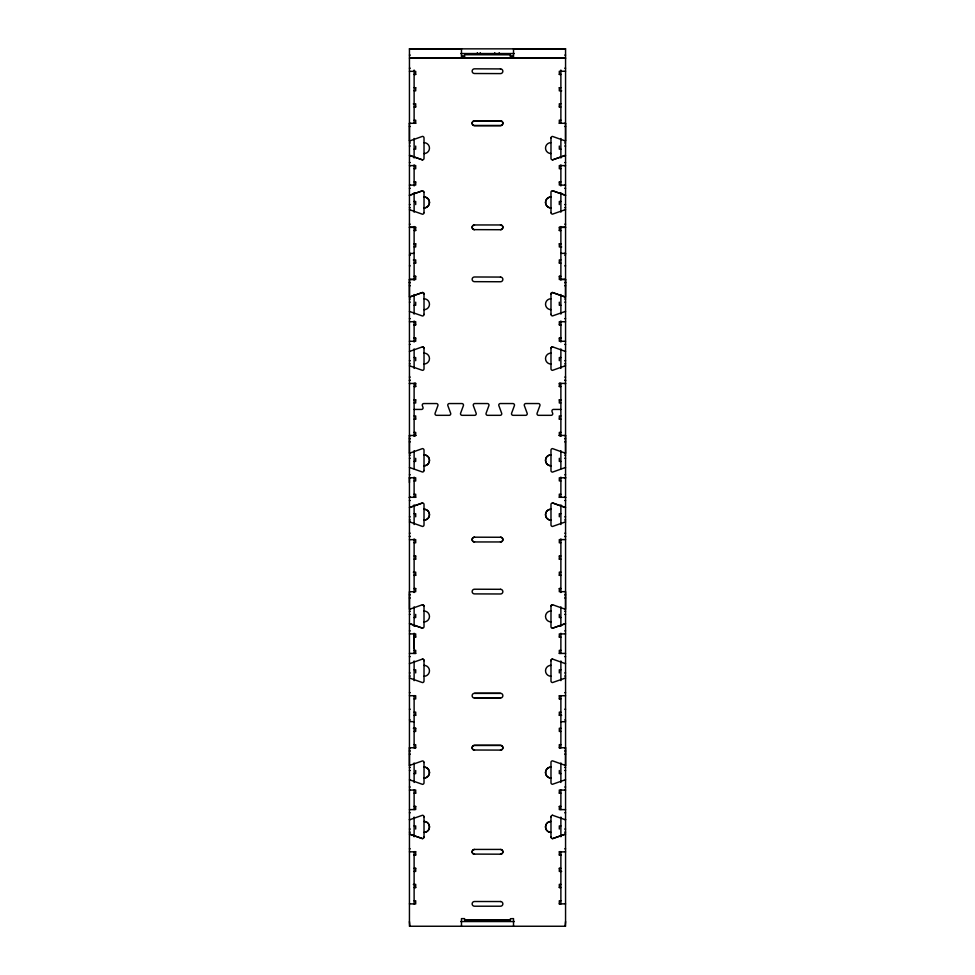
<?xml version="1.0" encoding="UTF-8"?>
<svg xmlns="http://www.w3.org/2000/svg" width="975" height="975" viewBox="0 0 975 975"><rect width="100%" height="100%" fill="white"/><g stroke="black" fill="none" stroke-linecap="round" stroke-linejoin="round"><path stroke-width="1.46" d="M409.439 809.64L415.691 809.53L415.691 806.41L414.119 806.41M424.015 762.487A1.56 1.56 0 0 0 422.455 760.927L409.89 765.314A1.56 1.56 0 0 1 409.439 765.387L409.439 747.752L415.691 747.752M409.439 653.421L415.691 653.421M409.439 633.908L415.691 633.908L415.691 637.114L414.119 637.114L415.691 637.028M409.439 482.662L409.439 477.787L410.609 477.787M409.439 435.447L409.439 453.156A1.56 1.56 0 0 0 409.89 453.082L422.455 448.61A1.56 1.56 0 0 1 424.015 450.255L424.015 470.547M409.439 297.034L409.439 279.411L414.119 279.337M414.119 648.533L414.119 633.982M565.561 779.793A1.56 1.56 0 0 0 565.11 779.854L552.545 784.266A1.56 1.56 0 0 1 550.985 782.693L550.985 762.401A1.56 1.56 0 0 1 552.545 760.841L565.11 765.314A1.56 1.56 0 0 0 565.561 765.387L565.561 747.752L559.309 747.752M410.024 253.914L409.439 255.182L410.219 255.182M409.439 155.415A1.56 1.56 0 0 1 409.89 155.476L422.455 159.876A1.56 1.56 0 0 0 424.015 158.316L424.015 137.938A1.56 1.56 0 0 0 422.455 136.378L409.89 140.851A1.56 1.56 0 0 1 409.439 140.924L409.439 123.289L415.691 123.289M424.015 192.368A1.56 1.56 0 0 0 422.455 190.808L409.89 195.122A1.56 1.56 0 0 1 409.439 195.268M422.455 190.808L409.89 195.207A1.56 1.56 0 0 1 409.439 195.183M550.985 137.938L550.985 158.316A1.56 1.56 0 0 0 552.545 159.876L565.11 155.464M552.545 159.876L565.11 155.476A1.56 1.56 0 0 1 565.561 155.415M409.439 296.948A1.56 1.56 0 0 0 409.89 296.887L422.455 292.488A1.56 1.56 0 0 1 424.015 294.048L424.015 314.425M409.89 296.961L422.455 292.573A1.56 1.56 0 0 1 424.015 294.133M409.439 365.869A1.56 1.56 0 0 1 409.89 365.942L422.455 370.342A1.56 1.56 0 0 0 424.015 368.769L424.015 348.404A1.56 1.56 0 0 0 422.455 346.844L409.89 351.317A1.56 1.56 0 0 1 409.439 351.39M422.455 503.039L409.89 507.439A1.56 1.56 0 0 1 409.439 507.5A1.56 1.56 0 0 0 409.89 507.353L422.455 502.954A1.56 1.56 0 0 1 424.015 504.514L424.015 524.891A1.56 1.56 0 0 1 422.455 526.451L409.89 521.978M559.309 435.447L565.561 435.447L565.561 453.156A1.56 1.56 0 0 1 565.11 453.082L552.545 448.61A1.56 1.56 0 0 0 550.985 450.17L550.985 470.547A1.56 1.56 0 0 0 552.545 472.107L565.11 467.622A1.56 1.56 0 0 1 565.561 467.647M552.545 502.954L565.11 507.439A1.56 1.56 0 0 0 565.561 507.5A1.56 1.56 0 0 1 565.11 507.353L552.545 502.954A1.56 1.56 0 0 0 550.985 504.514L550.985 524.891A1.56 1.56 0 0 0 552.545 526.451L565.11 522.039A1.56 1.56 0 0 1 565.561 521.991M409.89 609.18L422.455 604.719A1.56 1.56 0 0 1 424.015 606.292L424.015 626.657A1.56 1.56 0 0 1 422.455 628.144L409.89 623.756A1.56 1.56 0 0 0 409.439 623.683M409.439 663.622A1.56 1.56 0 0 0 409.89 663.548L422.455 659.076A1.56 1.56 0 0 1 424.015 660.636L424.015 681.013A1.56 1.56 0 0 1 422.455 682.573L409.89 678.173A1.56 1.56 0 0 0 409.439 678.112M565.11 623.744L552.545 628.193L565.11 623.744A1.56 1.56 0 0 1 565.561 623.683M409.439 819.731A1.56 1.56 0 0 0 409.89 819.67L422.455 815.271A1.56 1.56 0 0 1 424.015 816.831M550.985 837.037A1.56 1.56 0 0 0 552.545 838.598L565.11 834.21A1.56 1.56 0 0 1 565.561 834.137M552.545 838.683L565.11 834.271M414.119 721.719L410.024 721.573M410.378 497.299L409.439 497.299L415.691 497.299M409.439 48.86L565.561 48.86M460.639 53.54L514.361 53.54M510.4 54.819L464.6 54.734L464.6 56.379L461.48 56.379L461.48 48.75L409.439 48.75L409.439 926.25L565.561 926.25L565.561 48.75L513.52 48.75L513.52 56.379L510.4 56.379L510.4 54.734M409.439 55.1L410.219 55.1M564.781 55.1L565.561 55.1M461.48 56.294L464.6 56.294M510.4 56.294L513.52 56.294M565.561 58.11L409.451 58.171L565.561 58.171M409.439 68.213L410.219 68.213M564.781 68.213L565.561 68.213M409.439 71.346L415.691 71.346L415.691 74.466L414.119 74.466M565.561 71.26L559.309 71.26L559.309 74.466L560.881 74.466M414.119 74.38L415.691 74.38M559.309 74.38L560.881 74.38M414.119 87.653L415.691 87.738M559.309 87.738L560.881 87.738M414.119 90.773L415.691 90.858L415.691 87.653M561.661 90.858L559.309 90.858L559.309 87.653M413.339 103.862L415.691 103.777L415.691 106.982L414.119 106.982L415.691 106.909M560.881 103.777L559.309 103.777L559.309 106.982L560.881 106.982L559.309 106.909M414.119 120.254L415.691 120.169L415.691 123.374M560.881 120.169L559.309 120.169L559.309 123.374M559.309 123.289L565.561 123.289L565.561 140.924A1.56 1.56 0 0 1 565.11 140.851L552.545 136.439A1.56 1.56 0 0 0 550.985 138.023M409.439 123.374L410.219 123.374M564.781 123.374L565.561 123.374M409.439 126.494L410.219 126.494M564.781 126.494L565.561 126.494M409.439 142.911L410.219 142.911M564.781 142.911L565.561 142.911M409.439 146.043L410.219 146.043M564.781 146.043L565.561 146.043M414.119 149.163L415.691 149.163L415.691 146.043M560.881 149.163L559.309 149.163L559.309 146.043M409.439 162.545L410.219 162.545M564.781 162.545L565.561 162.545M410.219 165.665L409.439 165.665L415.691 165.555L415.691 168.76L414.119 168.675M564.781 165.665L565.561 165.665L559.309 165.555L559.309 168.76L560.881 168.675M414.119 181.947L415.691 182.033M559.309 182.033L560.881 181.947M410.219 185.177L409.439 185.177L415.691 185.067L415.691 181.947M564.781 185.177L565.561 185.177L559.309 185.067L559.309 181.947M409.439 188.297L410.219 188.297M564.781 188.297L565.561 188.297M414.119 201.459L415.691 201.459L415.691 204.579M560.881 201.459L559.309 201.459L559.309 204.579M409.439 204.579L410.219 204.579M564.781 204.579L565.561 204.579M409.439 207.699L410.219 207.699M564.781 207.699L565.561 207.699M409.439 224.177L410.219 224.177M564.781 224.177L565.561 224.177M500.504 224.993L500.504 224.957A2.34 2.34 0 0 1 502.856 227.37A2.34 2.34 0 0 1 500.504 229.722L474.496 229.637A2.34 2.34 0 0 1 472.144 227.297A2.34 2.34 0 0 1 474.496 224.957L500.504 224.957A2.34 2.34 0 0 1 502.856 227.297A2.34 2.34 0 0 1 500.504 229.637M409.439 227.187L415.691 227.224M559.309 227.224L565.561 227.187M409.439 227.382L415.691 227.382L415.691 230.587M565.561 227.382L559.309 227.455L559.309 230.587M414.119 230.502L415.691 230.502M559.309 230.502L560.881 230.587M414.119 243.762L415.691 243.762L415.691 246.967L414.119 246.894M560.881 243.762L559.309 243.762L559.309 246.967L561.661 246.967M414.119 243.848L415.691 243.848M559.309 243.848L560.881 243.848M414.119 253.366L410.024 253.512M560.881 253.366L565.561 253.366M410.219 253.366L410.024 253.402M564.781 253.366L565.561 253.512M565.561 254.853L564.781 255.182M413.339 259.984L415.691 259.898L415.691 263.104M560.881 259.898L559.309 259.898L559.309 263.104M414.119 263.104L415.691 263.018M559.309 263.018L560.881 263.104M409.439 265.858L410.219 265.858M564.781 265.858L565.561 265.858M415.691 276.291L414.119 276.291L415.691 276.364L415.691 279.496L409.439 279.496M559.309 276.291L560.881 276.291L559.309 276.364L559.309 279.496L565.561 279.496M560.881 279.337L565.561 279.337L565.561 297.034A1.56 1.56 0 0 1 565.11 296.973L552.545 292.573A1.56 1.56 0 0 0 550.985 294.048L550.985 314.425M409.439 282.457L410.219 282.457M564.781 282.457L565.561 282.457M409.439 282.64L410.219 282.64M564.781 282.64L565.561 282.64M409.439 285.76L410.219 285.76M564.781 285.76L565.561 285.76M409.439 299.033L410.219 299.033M564.781 299.033L565.561 299.033M409.439 302.152L410.219 302.152M564.781 302.152L565.561 302.152M414.119 305.272L415.691 305.272L415.691 302.152M560.881 305.272L559.309 305.272L559.309 302.152M409.439 318.654L410.219 318.654M564.781 318.654L565.561 318.654M409.439 321.774L415.691 321.677L415.691 324.87L414.119 324.87M565.561 321.774L559.309 321.677L559.309 324.87L560.881 324.87M414.119 324.797L415.691 324.797M559.309 324.797L560.881 324.797M414.119 338.057L415.691 338.057L415.691 341.262L409.439 341.287M560.881 338.057L559.309 338.057L559.309 341.262L565.561 341.287M414.119 338.142L415.691 338.142M559.309 338.142L560.881 338.142M409.439 344.407L410.219 344.407M564.781 344.407L565.561 344.407M414.119 357.581L415.691 357.581L415.691 360.701M560.881 357.581L559.309 357.581L559.309 360.701M409.439 360.701L410.219 360.701M564.781 360.701L565.561 360.701M409.439 363.821L410.219 363.821M564.781 363.821L565.561 363.821M409.439 377.093L410.219 377.093M564.781 377.093L565.561 377.093M409.439 380.213L410.219 380.213M564.781 380.213L565.561 380.213M409.439 380.457L410.219 380.457M564.781 380.457L565.561 380.457M415.691 383.333L414.119 383.333L414.119 436.386M559.309 383.333L560.881 383.333L560.881 436.386M409.439 383.467L415.691 383.407L415.691 386.612M565.561 383.407L559.309 383.407L559.309 386.612M409.439 383.577L410.219 383.577M564.781 383.577L565.561 383.577M414.119 386.527L415.691 386.527M559.309 386.527L560.881 386.527M414.119 399.799L415.691 399.799L415.691 403.004L414.119 402.919M560.881 399.799L559.309 399.799L559.309 403.004L560.881 402.919M414.119 399.884L415.691 399.884M559.309 399.884L560.881 399.884M414.119 409.427L421.517 409.439A1.56 1.56 0 0 0 422.979 407.331L422.321 405.551A1.56 1.56 0 0 1 423.82 403.553L436.434 403.553A1.56 1.56 0 0 1 437.933 405.551L435.069 413.315A1.56 1.56 0 0 0 436.568 415.326L449.183 415.326A1.56 1.56 0 0 0 450.682 413.315L447.817 405.551A1.56 1.56 0 0 1 449.317 403.553L461.931 403.553A1.56 1.56 0 0 1 463.43 405.551L460.566 413.315A1.56 1.56 0 0 0 462.065 415.326L474.691 415.326A1.56 1.56 0 0 0 476.178 413.315L473.314 405.551A1.56 1.56 0 0 1 474.813 403.54L487.439 403.553A1.56 1.56 0 0 1 488.926 405.551L486.074 413.315A1.56 1.56 0 0 0 487.561 415.326L500.187 415.326A1.56 1.56 0 0 0 501.686 413.315L498.822 405.551A1.56 1.56 0 0 1 500.309 403.54L512.935 403.553A1.56 1.56 0 0 1 514.434 405.551L511.57 413.315A1.56 1.56 0 0 0 513.069 415.326L525.683 415.326A1.56 1.56 0 0 0 527.183 413.315L524.318 405.551A1.56 1.56 0 0 1 525.817 403.54L538.432 403.553A1.56 1.56 0 0 1 539.931 405.551L537.067 413.315A1.56 1.56 0 0 0 538.566 415.326L551.18 415.326A1.56 1.56 0 0 0 552.679 413.315L552.021 411.523A1.56 1.56 0 0 1 553.483 409.427L560.881 409.427M414.119 415.947L415.691 415.947L415.691 419.14L414.119 419.14L415.691 419.067M560.881 415.947L559.309 415.947L559.309 419.14L560.881 419.14L559.309 419.067M414.119 432.327L415.691 432.413L415.691 435.533M560.881 432.327L559.309 432.413L559.309 435.533M415.691 435.447L409.439 435.508L410.219 435.606M414.119 435.63L415.691 435.63M559.309 435.63L560.881 435.63M564.781 435.606L565.561 435.606M409.439 438.726L410.219 438.762M564.781 438.762L565.561 438.726M409.439 441.882L410.219 441.882M564.781 441.882L565.561 441.882M409.439 455.154L410.219 455.154M564.781 455.154L565.561 455.154M409.439 458.274L410.219 458.274M564.781 458.274L565.561 458.274M414.119 461.394L415.691 461.394L415.691 458.274M560.881 461.394L559.309 461.394L559.309 458.274M409.439 474.776L410.219 474.776M564.781 474.776L565.561 474.776M409.439 477.787L415.691 477.787L415.691 480.992L414.119 480.992M409.439 477.896L410.219 477.896M564.781 477.896L565.561 477.896M560.881 480.992L559.309 480.907L559.309 477.787L565.561 477.787L564.391 477.787M414.119 494.179L415.691 494.264L415.691 497.384M560.881 494.264L559.309 494.179L559.309 497.384M559.309 497.299L565.561 497.299L564.622 497.299M409.439 497.408L410.219 497.408M564.781 497.408L565.561 497.408M409.439 500.528L410.219 500.528M564.781 500.528L565.561 500.528M414.119 513.691L415.691 513.691L415.691 516.811M560.881 513.691L559.309 513.691L559.309 516.811M409.439 516.811L410.219 516.811M564.781 516.811L565.561 516.811M409.439 519.943L410.219 519.943M564.781 519.943L565.561 519.943M409.439 533.203L410.219 533.203M564.781 533.203L565.561 533.203M409.439 536.335L410.219 536.335M564.781 536.335L565.561 536.335M409.439 536.579L410.219 536.579M564.781 536.579L565.561 536.579M474.496 537.188L500.504 537.262A2.34 2.34 0 0 1 502.856 539.614A2.34 2.34 0 0 1 500.504 541.954L474.496 541.954A2.34 2.34 0 0 1 472.144 539.614A2.34 2.34 0 0 1 474.496 537.188L474.496 537.262A2.34 2.34 0 0 0 472.144 539.614A2.34 2.34 0 0 0 474.496 541.868L474.496 541.929M409.439 539.699L415.691 539.614L415.691 542.819L414.119 542.734M565.561 539.614L559.309 539.614L559.309 542.819L560.881 542.734M415.691 556.006L414.119 556.006L415.691 556.079L415.691 559.199M559.309 556.006L560.881 556.006L559.309 556.079L559.309 559.199M414.119 559.126L415.691 559.126M559.309 559.126L560.881 559.126M413.339 572.215L415.691 572.13L415.691 575.335L414.119 575.335M560.881 572.13L559.309 572.13L559.309 575.335L560.881 575.335M414.119 575.25L415.691 575.25M559.309 575.25L560.881 575.25M414.119 588.522L415.691 588.522L415.691 591.727L409.439 591.727L409.439 609.265A1.56 1.56 0 0 0 409.89 609.119M560.881 588.522L559.309 588.522L559.309 591.727L565.561 591.642L565.561 609.265A1.56 1.56 0 0 1 565.11 609.119M414.119 588.607L415.691 588.607M559.309 588.607L560.881 588.607M409.439 594.847L410.219 594.872M564.781 594.872L565.561 594.847M409.439 597.992L410.219 597.992M564.781 597.992L565.561 597.992M409.439 611.264L410.219 611.264M564.781 611.264L565.561 611.264M409.439 614.384L410.219 614.384M564.781 614.384L565.561 614.384M414.119 617.516L415.691 617.516L415.691 614.384M560.881 617.516L559.309 617.516L559.309 614.384M409.439 630.886L410.219 630.886M564.781 630.886L565.561 630.886M565.561 633.908L559.309 633.908L559.309 637.114L560.881 637.114L559.309 637.028M414.119 650.374L415.691 650.288L415.691 653.494M560.881 650.288L559.309 650.374L559.309 653.494M559.309 653.421L565.561 653.421M409.439 656.65L410.219 656.65M564.781 656.65L565.561 656.65M414.119 669.813L415.691 669.813L415.691 672.933M560.881 669.813L559.309 669.813L559.309 672.933M409.439 672.933L410.219 672.933M564.781 672.933L565.561 672.933M409.439 676.053L410.219 676.053M564.781 676.053L565.561 676.053M409.439 692.689L410.219 692.689M564.781 692.689L565.561 692.689M474.496 693.383L500.504 693.298A2.34 2.34 0 0 1 502.856 695.638A2.34 2.34 0 0 1 500.504 697.99L474.496 698.063A2.34 2.34 0 0 1 472.144 695.638A2.34 2.34 0 0 1 474.496 693.298L500.504 693.383M409.439 695.699L415.691 695.723L415.691 698.929L414.119 698.929M559.309 698.929L559.309 695.723L565.561 695.723M559.309 695.809L560.881 695.809M474.496 698.027L500.504 697.99M559.309 698.843L560.881 698.843M409.439 709.227L410.219 709.227M564.781 709.227L565.561 709.227M414.119 712.116L415.691 712.116L415.691 715.321L414.119 715.321L415.691 715.236M560.881 712.201L559.309 712.116L559.309 715.321L561.661 715.321M559.309 715.236L560.881 715.236M409.439 719.903L410.219 719.903M564.781 719.903L565.561 720.233M560.881 721.719L565.561 721.719M414.119 728.252L415.691 728.252L415.691 731.445L414.119 731.445M560.881 728.252L559.309 728.252L559.309 731.445L560.881 731.372M413.339 728.325L415.691 728.325M414.119 744.632L415.691 744.717L415.691 747.837L414.119 747.874L414.119 695.565M560.881 744.717L559.309 744.632L559.309 747.837L560.881 747.874L560.881 695.565M409.439 747.849L410.219 747.849M564.781 747.849L565.561 747.849M500.504 750.092L474.496 750.019A2.34 2.34 0 0 1 472.144 747.679A2.34 2.34 0 0 1 474.496 745.339L500.504 745.339A2.34 2.34 0 0 1 502.856 747.679A2.34 2.34 0 0 1 500.504 750.092L500.504 750.055A2.34 2.34 0 0 0 502.856 747.679A2.34 2.34 0 0 0 500.504 745.412L474.496 745.412A2.34 2.34 0 0 0 472.144 747.752A2.34 2.34 0 0 0 474.496 750.092M409.439 750.994L410.219 750.969M564.781 750.969L565.561 750.994M409.439 754.114L410.219 754.114M564.781 754.114L565.561 754.114M409.439 767.386L410.219 767.386M564.781 767.386L565.561 767.386M409.439 770.506L410.219 770.506M564.781 770.506L565.561 770.506M414.119 773.626L415.691 773.626L415.691 770.506M560.881 773.626L559.309 773.626L559.309 770.506M409.439 787.008L410.219 787.008M564.781 787.008L565.561 787.008M410.219 790.128L409.439 790.103L415.691 790.018L415.691 793.223M564.781 790.128L565.561 790.128L559.309 790.018L559.309 793.223M414.119 793.138L415.691 793.138M559.309 793.138L560.881 793.138M560.881 806.41L559.309 806.41L559.309 809.616L565.561 809.64M414.119 806.496L415.691 806.496M559.309 806.496L560.881 806.496M409.439 812.76L410.219 812.76M564.781 812.76L565.561 812.76M414.119 825.935L415.691 825.935L415.691 829.055M560.881 825.935L559.309 825.935L559.309 829.055M409.439 829.055L410.219 829.055M564.781 829.055L565.561 829.055M409.439 832.175L410.219 832.175M564.781 832.175L565.561 832.175M409.439 848.811L410.219 848.811M564.781 848.811L565.561 848.811M500.504 849.505A2.34 2.34 0 0 1 502.856 851.845A2.34 2.34 0 0 1 500.504 854.185L474.496 854.1A2.34 2.34 0 0 1 472.144 851.76A2.34 2.34 0 0 1 474.496 849.42L500.504 849.42A2.34 2.34 0 0 1 502.856 851.76A2.34 2.34 0 0 1 500.504 854.1M415.691 851.687L414.119 851.687L414.119 903.959M559.309 851.687L560.881 851.687L560.881 903.959M409.439 851.821L415.691 851.845L415.691 855.051L414.119 855.051M565.561 851.845L559.309 851.931L559.309 855.051L560.881 855.051M414.119 854.965L415.691 854.965M559.309 854.965L560.881 854.965M414.119 868.237L415.691 868.311M559.309 868.311L560.881 868.311M414.119 871.358L415.691 871.431L415.691 868.237M561.661 871.431L559.309 871.431L559.309 868.237M413.339 884.447L415.691 884.362L415.691 887.567L414.119 887.567L415.691 887.482M560.881 884.362L559.309 884.362L559.309 887.567L560.881 887.567L559.309 887.482M414.119 900.839L415.691 900.754L415.691 903.959L409.439 903.849M560.881 900.754L559.309 900.754L559.309 903.959M500.504 901.534L474.496 901.509A2.34 2.34 0 0 0 472.144 903.874A2.34 2.34 0 0 0 474.496 906.214L500.504 906.214A2.34 2.34 0 0 0 502.856 903.874A2.34 2.34 0 0 0 500.504 901.534L500.504 901.473M559.309 903.874L565.561 903.874M464.6 920.181L510.4 920.181M409.439 921.546L409.89 926.238M460.639 921.546L514.361 921.546M565.561 921.546L565.11 926.238M550.985 212.66L550.985 192.282A1.56 1.56 0 0 1 552.545 190.722L565.11 195.122A1.56 1.56 0 0 0 565.561 195.268M552.545 190.747L565.11 195.207A1.56 1.56 0 0 0 565.561 195.183M422.455 159.863L409.89 155.476M565.11 296.973L552.545 292.488A1.56 1.56 0 0 0 550.985 294.133M565.561 365.796A1.56 1.56 0 0 0 565.11 365.857L552.545 370.342A1.56 1.56 0 0 1 550.985 368.769L550.985 348.404A1.56 1.56 0 0 1 552.545 346.844L565.11 351.317A1.56 1.56 0 0 0 565.561 351.39M565.11 609.18L552.545 604.719A1.56 1.56 0 0 0 550.985 606.292L550.985 626.657A1.56 1.56 0 0 0 552.545 628.217M565.561 678.112A1.56 1.56 0 0 0 565.11 678.173L552.545 682.537A1.56 1.56 0 0 1 550.985 680.928L550.985 660.636A1.56 1.56 0 0 1 552.545 659.076L565.11 663.548A1.56 1.56 0 0 0 565.561 663.622M409.89 623.744L422.455 628.144M552.545 815.258L565.11 819.67A1.56 1.56 0 0 0 565.561 819.731M409.89 779.915L422.455 784.339A1.56 1.56 0 0 0 424.015 782.779L424.015 762.401M409.439 834.137A1.56 1.56 0 0 1 409.89 834.21L422.455 838.598A1.56 1.56 0 0 0 424.015 837.037M409.89 834.283L422.455 838.646M565.11 140.851L565.11 140.79A1.56 1.56 0 0 0 565.561 140.839M565.11 453.046L565.11 453.082A1.56 1.56 0 0 0 565.561 453.07M565.11 765.314L565.11 765.253A1.56 1.56 0 0 0 565.561 765.302M565.11 819.609L565.11 819.67A1.56 1.56 0 0 0 565.561 819.646M560.881 70.042L560.881 123.398M560.881 138.487L560.881 158.011M560.881 164.885L560.881 185.957M560.881 192.611L560.881 212.184M560.881 226.517L560.881 280.118M560.881 294.499L560.881 314.121M560.881 320.994L560.881 342.067M560.881 348.892L560.881 368.416M560.881 450.718L560.881 468.768M560.881 477.116L560.881 497.408M560.881 504.843L560.881 524.538M560.881 538.919L560.881 592.508M560.881 606.84L560.881 626.364M560.881 633.238L560.881 653.53M560.881 660.965L560.881 680.648M560.881 762.95L560.881 782.474M560.881 790.018L560.881 809.64M560.881 817.087L560.881 836.769M552.545 346.844L552.545 346.893A1.56 1.56 0 0 0 550.985 348.477M552.545 604.744L552.545 604.768A1.56 1.56 0 0 0 550.985 606.365M552.545 659.088L552.545 659.137A1.56 1.56 0 0 0 550.985 660.721M550.985 816.745L550.985 837.123M513.52 926.25L513.52 918.621L510.4 918.706L510.4 920.266L464.6 920.266L464.6 918.621L461.48 918.621L461.48 926.25M500.504 537.249L500.504 537.201A2.34 2.34 0 0 1 502.856 539.528A2.34 2.34 0 0 1 500.504 541.868L500.504 541.954M499.212 52.76L499.212 53.54M494.752 52.76L494.752 53.54M480.248 52.76L480.188 53.54M477.348 52.76L477.348 53.54M474.496 229.637L474.496 229.673A2.34 2.34 0 0 1 472.144 227.37A2.34 2.34 0 0 1 474.496 225.03M474.496 849.457L474.496 849.505A2.34 2.34 0 0 0 472.144 851.845A2.34 2.34 0 0 0 474.496 854.185L474.496 854.161M424.015 192.282L424.015 212.66M424.015 816.745L424.015 837.123M422.455 346.856L422.455 346.893A1.56 1.56 0 0 1 424.015 348.477M422.455 604.744L422.455 604.805A1.56 1.56 0 0 1 424.015 606.365M422.455 659.088L422.455 659.137A1.56 1.56 0 0 1 424.015 660.721M414.119 70.042L414.119 123.398M414.119 138.487L414.119 158.011M414.119 164.885L414.119 185.957M414.119 192.611L414.119 212.184M414.119 226.517L414.119 280.118M414.119 294.499L414.119 314.121M414.119 320.994L414.119 342.067M414.119 348.892L414.119 368.416M414.119 450.718L414.119 468.768M414.119 477.116L414.119 497.408M414.119 504.843L414.119 524.538M414.119 538.919L414.119 592.508M414.119 606.84L414.119 626.364M414.119 633.238L414.119 653.53M414.119 660.965L414.119 680.648M414.119 762.95L414.119 782.474M414.119 790.018L414.119 809.64M414.119 817.087L414.119 836.769M409.89 140.778L409.89 140.839A1.56 1.56 0 0 1 409.439 140.839M409.89 453.009L409.89 453.07A1.56 1.56 0 0 1 409.439 453.07M409.89 765.302L409.89 765.241A1.56 1.56 0 0 1 409.439 765.302M409.89 819.609L409.89 819.658A1.56 1.56 0 0 1 409.439 819.646M409.439 311.525A1.56 1.56 0 0 1 409.89 311.598L422.455 315.985A1.56 1.56 0 0 0 424.015 314.34M550.985 309.66A5.46 5.46 0 0 1 545.525 304.2A5.46 5.46 0 0 1 550.985 298.74M550.985 314.34A1.56 1.56 0 0 0 552.545 315.912L565.11 311.512A1.56 1.56 0 0 1 565.561 311.439M550.985 364.053A5.46 5.46 0 0 1 545.525 358.593A5.46 5.46 0 0 1 550.985 353.121M424.015 353.084A5.46 5.46 0 0 1 429.475 358.544A5.46 5.46 0 0 1 424.015 364.016M424.015 298.777A5.46 5.46 0 0 1 429.475 304.237A5.46 5.46 0 0 1 424.015 309.709M550.985 153.55A5.46 5.46 0 0 1 545.525 148.078A5.46 5.46 0 0 1 550.985 142.618M550.985 212.574A1.56 1.56 0 0 0 552.545 214.134L565.11 209.747A1.56 1.56 0 0 1 565.561 209.674M409.439 209.759A1.56 1.56 0 0 1 409.89 209.82L422.455 214.22A1.56 1.56 0 0 0 424.015 212.574M424.015 142.655A5.46 5.46 0 0 1 429.475 148.127A5.46 5.46 0 0 1 424.015 153.587M409.439 779.878A1.56 1.56 0 0 1 409.89 779.939M550.985 816.831A1.56 1.56 0 0 1 552.545 815.271M550.985 621.892A5.46 5.46 0 0 1 545.525 616.432A5.46 5.46 0 0 1 550.985 610.972M550.985 676.248A5.46 5.46 0 0 1 545.525 670.776A5.46 5.46 0 0 1 550.985 665.316M424.015 665.352A5.46 5.46 0 0 1 429.475 670.824A5.46 5.46 0 0 1 424.015 676.284M424.015 611.008A5.46 5.46 0 0 1 429.475 616.468A5.46 5.46 0 0 1 424.015 621.94M409.439 467.561A1.56 1.56 0 0 1 409.89 467.622L422.455 472.022A1.56 1.56 0 0 0 424.015 470.462M550.985 465.818A5.46 5.46 0 0 1 545.525 460.358A5.46 5.46 0 0 1 550.985 454.85A5.46 5.46 0 0 0 545.525 460.358A5.46 5.46 0 0 0 550.985 465.782M550.985 509.242A5.46 5.46 0 0 0 545.525 514.702A5.46 5.46 0 0 0 550.985 520.163A5.46 5.46 0 0 1 545.525 514.666A5.46 5.46 0 0 1 550.985 509.206M409.439 521.991A1.56 1.56 0 0 1 409.89 522.052M424.015 509.206A5.46 5.46 0 0 1 429.475 514.666A5.46 5.46 0 0 1 424.015 520.126A5.46 5.46 0 0 0 429.475 514.702A5.46 5.46 0 0 0 424.015 509.242M424.015 465.782A5.46 5.46 0 0 0 429.475 460.31A5.46 5.46 0 0 0 424.015 454.85A5.46 5.46 0 0 1 429.475 460.358A5.46 5.46 0 0 1 424.015 465.818M500.504 68.92L474.496 68.835A2.34 2.34 0 0 0 472.144 71.175A2.34 2.34 0 0 0 474.496 73.515L500.504 73.6A2.34 2.34 0 0 0 502.856 71.26A2.34 2.34 0 0 0 500.504 68.92L500.504 68.872M500.504 120.863L474.496 120.863A2.34 2.34 0 0 0 472.144 123.203A2.34 2.34 0 0 0 474.496 125.629L500.504 125.629A2.34 2.34 0 0 0 502.856 123.289A2.34 2.34 0 0 0 500.504 120.863M500.504 120.949L474.496 120.949A2.34 2.34 0 0 0 472.144 123.289A2.34 2.34 0 0 0 474.496 125.556L500.504 125.556A2.34 2.34 0 0 0 502.856 123.203A2.34 2.34 0 0 0 500.504 120.949L500.504 120.924M500.504 277.071L474.496 276.985A2.34 2.34 0 0 0 472.144 279.325A2.34 2.34 0 0 0 474.496 281.665L500.504 281.751A2.34 2.34 0 0 0 502.856 279.411A2.34 2.34 0 0 0 500.504 277.071M500.504 589.302L474.496 589.217A2.34 2.34 0 0 0 472.144 591.557A2.34 2.34 0 0 0 474.496 593.897L500.504 593.982A2.34 2.34 0 0 0 502.856 591.642A2.34 2.34 0 0 0 500.504 589.302M545.525 202.471A5.46 5.46 0 0 0 550.985 207.931A5.46 5.46 0 0 1 545.525 202.434A5.46 5.46 0 0 1 550.985 196.962A5.46 5.46 0 0 0 545.525 202.471M429.475 202.434A5.46 5.46 0 0 0 424.015 196.962A5.46 5.46 0 0 1 429.475 202.471A5.46 5.46 0 0 1 424.015 207.931A5.46 5.46 0 0 0 429.475 202.434M545.525 772.59A5.46 5.46 0 0 0 550.985 778.05A5.46 5.46 0 0 1 545.525 772.553A5.46 5.46 0 0 1 550.985 767.081A5.46 5.46 0 0 0 545.525 772.59M545.525 826.934A5.46 5.46 0 0 0 550.985 832.406A5.46 5.46 0 0 1 545.525 826.898A5.46 5.46 0 0 1 550.985 821.438A5.46 5.46 0 0 0 545.525 826.934M429.475 826.898A5.46 5.46 0 0 0 424.015 821.438A5.46 5.46 0 0 1 429.475 826.934A5.46 5.46 0 0 1 424.015 832.406A5.46 5.46 0 0 0 429.475 826.898M429.475 772.553A5.46 5.46 0 0 0 424.015 767.081A5.46 5.46 0 0 1 429.475 772.59A5.46 5.46 0 0 1 424.015 778.05A5.46 5.46 0 0 0 429.475 772.553"/></g></svg>
